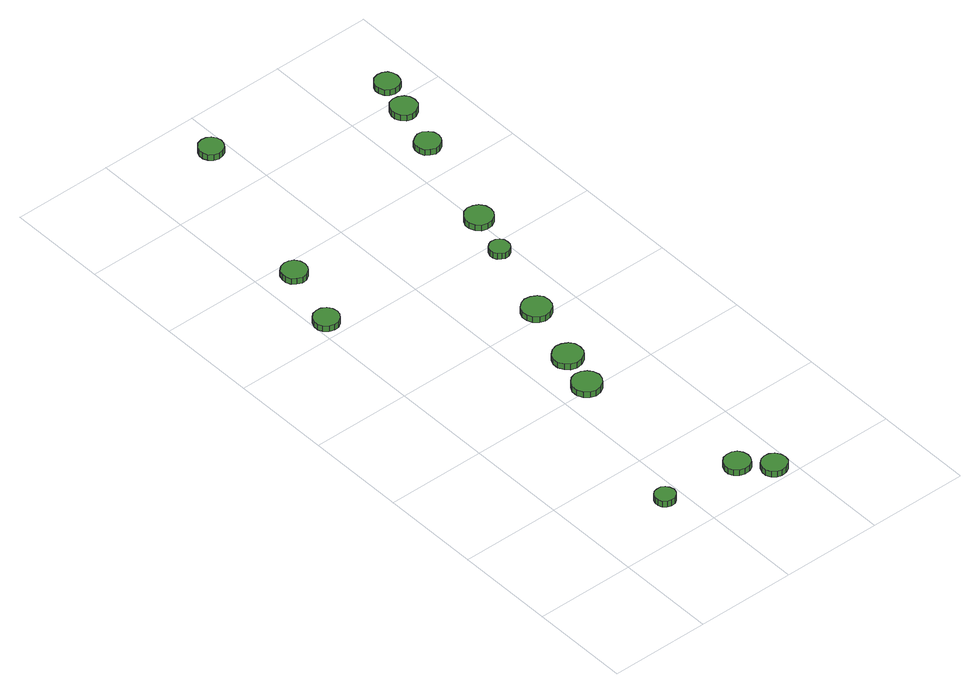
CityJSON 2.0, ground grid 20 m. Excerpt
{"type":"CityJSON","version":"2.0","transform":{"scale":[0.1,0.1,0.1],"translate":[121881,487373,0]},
"CityObjects":{
"tree1":{"type":"SolitaryVegetationObject","attributes":{"function":"something"},"geometry":[{"type":"MultiSurface","lod":"1","boundaries":[[[0,1,2,3,4,5,6,7,8,9,10,11,12,13,14]],[[15,16,17,18,19,20,21,22,23,24,25,26,27,28,29]],[[0,29,28,1]],[[1,28,27,2]],[[2,27,26,3]],[[3,26,25,4]],[[4,25,24,5]],[[5,24,23,6]],[[6,23,22,7]],[[7,22,21,8]],[[8,21,20,9]],[[9,20,19,10]],[[10,19,18,11]],[[11,18,17,12]],[[12,17,16,13]],[[13,16,15,14]],[[14,15,29,0]]]}]},
"tree2":{"type":"SolitaryVegetationObject","attributes":{"function":"something"},"geometry":[{"type":"MultiSurface","lod":"1","boundaries":[[[30,31,32,33,34,35,36,37,38,39,40,41,42,43,44]],[[45,46,47,48,49,50,51,52,53,54,55,56,57,58,59]],[[30,59,58,31]],[[31,58,57,32]],[[32,57,56,33]],[[33,56,55,34]],[[34,55,54,35]],[[35,54,53,36]],[[36,53,52,37]],[[37,52,51,38]],[[38,51,50,39]],[[39,50,49,40]],[[40,49,48,41]],[[41,48,47,42]],[[42,47,46,43]],[[43,46,45,44]],[[44,45,59,30]]]}]},
"tree3":{"type":"SolitaryVegetationObject","attributes":{"function":"something"},"geometry":[{"type":"MultiSurface","lod":"1","boundaries":[[[60,61,62,63,64,65,66,67,68,69,70,71,72,73,74]],[[75,76,77,78,79,80,81,82,83,84,85,86,87,88,89]],[[60,89,88,61]],[[61,88,87,62]],[[62,87,86,63]],[[63,86,85,64]],[[64,85,84,65]],[[65,84,83,66]],[[66,83,82,67]],[[67,82,81,68]],[[68,81,80,69]],[[69,80,79,70]],[[70,79,78,71]],[[71,78,77,72]],[[72,77,76,73]],[[73,76,75,74]],[[74,75,89,60]]]}]},
"tree4":{"type":"SolitaryVegetationObject","attributes":{"function":"something"},"geometry":[{"type":"MultiSurface","lod":"1","boundaries":[[[90,91,92,93,94,95,96,97,98,99,100,101,102,103,104]],[[105,106,107,108,109,110,111,112,113,114,115,116,117,118,119]],[[90,119,118,91]],[[91,118,117,92]],[[92,117,116,93]],[[93,116,115,94]],[[94,115,114,95]],[[95,114,113,96]],[[96,113,112,97]],[[97,112,111,98]],[[98,111,110,99]],[[99,110,109,100]],[[100,109,108,101]],[[101,108,107,102]],[[102,107,106,103]],[[103,106,105,104]],[[104,105,119,90]]]}]},
"tree5":{"type":"SolitaryVegetationObject","attributes":{"function":"something"},"geometry":[{"type":"MultiSurface","lod":"1","boundaries":[[[120,121,122,123,124,125,126,127,128,129,130,131,132,133,134]],[[135,136,137,138,139,140,141,142,143,144,145,146,147,148,149]],[[120,149,148,121]],[[121,148,147,122]],[[122,147,146,123]],[[123,146,145,124]],[[124,145,144,125]],[[125,144,143,126]],[[126,143,142,127]],[[127,142,141,128]],[[128,141,140,129]],[[129,140,139,130]],[[130,139,138,131]],[[131,138,137,132]],[[132,137,136,133]],[[133,136,135,134]],[[134,135,149,120]]]}]},
"tree6":{"type":"SolitaryVegetationObject","attributes":{"function":"something"},"geometry":[{"type":"MultiSurface","lod":"1","boundaries":[[[150,151,152,153,154,155,156,157,158,159,160,161,162,163,164]],[[165,166,167,168,169,170,171,172,173,174,175,176,177,178,179]],[[150,179,178,151]],[[151,178,177,152]],[[152,177,176,153]],[[153,176,175,154]],[[154,175,174,155]],[[155,174,173,156]],[[156,173,172,157]],[[157,172,171,158]],[[158,171,170,159]],[[159,170,169,160]],[[160,169,168,161]],[[161,168,167,162]],[[162,167,166,163]],[[163,166,165,164]],[[164,165,179,150]]]}]},
"tree7":{"type":"SolitaryVegetationObject","attributes":{"function":"something"},"geometry":[{"type":"MultiSurface","lod":"1","boundaries":[[[180,181,182,183,184,185,186,187,188,189,190,191,192,193,194]],[[195,196,197,198,199,200,201,202,203,204,205,206,207,208,209]],[[180,209,208,181]],[[181,208,207,182]],[[182,207,206,183]],[[183,206,205,184]],[[184,205,204,185]],[[185,204,203,186]],[[186,203,202,187]],[[187,202,201,188]],[[188,201,200,189]],[[189,200,199,190]],[[190,199,198,191]],[[191,198,197,192]],[[192,197,196,193]],[[193,196,195,194]],[[194,195,209,180]]]}]},
"tree8":{"type":"SolitaryVegetationObject","attributes":{"function":"something"},"geometry":[{"type":"MultiSurface","lod":"1","boundaries":[[[210,211,212,213,214,215,216,217,218,219,220,221,222,223,224]],[[225,226,227,228,229,230,231,232,233,234,235,236,237,238,239]],[[210,239,238,211]],[[211,238,237,212]],[[212,237,236,213]],[[213,236,235,214]],[[214,235,234,215]],[[215,234,233,216]],[[216,233,232,217]],[[217,232,231,218]],[[218,231,230,219]],[[219,230,229,220]],[[220,229,228,221]],[[221,228,227,222]],[[222,227,226,223]],[[223,226,225,224]],[[224,225,239,210]]]}]},
"tree9":{"type":"SolitaryVegetationObject","attributes":{"function":"something"},"geometry":[{"type":"MultiSurface","lod":"1","boundaries":[[[240,241,242,243,244,245,246,247,248,249,250,251,252,253,254]],[[255,256,257,258,259,260,261,262,263,264,265,266,267,268,269]],[[240,269,268,241]],[[241,268,267,242]],[[242,267,266,243]],[[243,266,265,244]],[[244,265,264,245]],[[245,264,263,246]],[[246,263,262,247]],[[247,262,261,248]],[[248,261,260,249]],[[249,260,259,250]],[[250,259,258,251]],[[251,258,257,252]],[[252,257,256,253]],[[253,256,255,254]],[[254,255,269,240]]]}]},
"tree10":{"type":"SolitaryVegetationObject","attributes":{"function":"something"},"geometry":[{"type":"MultiSurface","lod":"1","boundaries":[[[270,271,272,273,274,275,276,277,278,279,280,281,282,283,284]],[[285,286,287,288,289,290,291,292,293,294,295,296,297,298,299]],[[270,299,298,271]],[[271,298,297,272]],[[272,297,296,273]],[[273,296,295,274]],[[274,295,294,275]],[[275,294,293,276]],[[276,293,292,277]],[[277,292,291,278]],[[278,291,290,279]],[[279,290,289,280]],[[280,289,288,281]],[[281,288,287,282]],[[282,287,286,283]],[[283,286,285,284]],[[284,285,299,270]]]}]},
"tree11":{"type":"SolitaryVegetationObject","attributes":{"function":"something"},"geometry":[{"type":"MultiSurface","lod":"1","boundaries":[[[300,301,302,303,304,305,306,307,308,309,310,311,312,313,314]],[[315,316,317,318,319,320,321,322,323,324,325,326,327,328,329]],[[300,329,328,301]],[[301,328,327,302]],[[302,327,326,303]],[[303,326,325,304]],[[304,325,324,305]],[[305,324,323,306]],[[306,323,322,307]],[[307,322,321,308]],[[308,321,320,309]],[[309,320,319,310]],[[310,319,318,311]],[[311,318,317,312]],[[312,317,316,313]],[[313,316,315,314]],[[314,315,329,300]]]}]},
"tree12":{"type":"SolitaryVegetationObject","attributes":{"function":"something"},"geometry":[{"type":"MultiSurface","lod":"1","boundaries":[[[330,331,332,333,334,335,336,337,338,339,340,341,342,343,344]],[[345,346,347,348,349,350,351,352,353,354,355,356,357,358,359]],[[330,359,358,331]],[[331,358,357,332]],[[332,357,356,333]],[[333,356,355,334]],[[334,355,354,335]],[[335,354,353,336]],[[336,353,352,337]],[[337,352,351,338]],[[338,351,350,339]],[[339,350,349,340]],[[340,349,348,341]],[[341,348,347,342]],[[342,347,346,343]],[[343,346,345,344]],[[344,345,359,330]]]}]},
"tree13":{"type":"SolitaryVegetationObject","attributes":{"function":"something"},"geometry":[{"type":"MultiSurface","lod":"1","boundaries":[[[360,361,362,363,364,365,366,367,368,369,370,371,372,373,374]],[[375,376,377,378,379,380,381,382,383,384,385,386,387,388,389]],[[360,389,388,361]],[[361,388,387,362]],[[362,387,386,363]],[[363,386,385,364]],[[364,385,384,365]],[[365,384,383,366]],[[366,383,382,367]],[[367,382,381,368]],[[368,381,380,369]],[[369,380,379,370]],[[370,379,378,371]],[[371,378,377,372]],[[372,377,376,373]],[[373,376,375,374]],[[374,375,389,360]]]}]},
"tree14":{"type":"SolitaryVegetationObject","attributes":{"function":"something"},"geometry":[{"type":"MultiSurface","lod":"1","boundaries":[[[390,391,392,393,394,395,396,397,398,399,400,401,402,403,404]],[[405,406,407,408,409,410,411,412,413,414,415,416,417,418,419]],[[390,419,418,391]],[[391,418,417,392]],[[392,417,416,393]],[[393,416,415,394]],[[394,415,414,395]],[[395,414,413,396]],[[396,413,412,397]],[[397,412,411,398]],[[398,411,410,399]],[[399,410,409,400]],[[400,409,408,401]],[[401,408,407,402]],[[402,407,406,403]],[[403,406,405,404]],[[404,405,419,390]]]}]}
},
"vertices":[
[183,87,22],[181,96,22],[176,102,22],[169,107,22],[160,107,22],[152,105,22],[146,99,22],[143,92,22],[143,83,22],[146,76,22],[152,70,22],[160,68,22],[169,68,22],[176,73,22],[181,79,22],[181,79,9],[176,73,9],[169,68,9],[160,68,9],[152,70,9],[146,76,9],[143,83,9],[143,92,9],[146,99,9],[152,105,9],[160,107,9],[169,107,9],[176,102,9],[181,96,9],[183,87,9],
[50,837,16],[48,847,16],[42,856,16],[33,861,16],[23,862,16],[13,859,16],[5,852,16],[1,842,16],[1,832,16],[5,823,16],[13,816,16],[23,812,16],[33,813,16],[42,819,16],[48,827,16],[48,827,3],[42,819,3],[33,813,3],[23,812,3],[13,816,3],[5,823,3],[1,832,3],[1,842,3],[5,852,3],[13,859,3],[23,862,3],[33,861,3],[42,856,3],[48,847,3],[50,837,3],
[342,72,21],[340,82,21],[334,91,21],[325,96,21],[314,97,21],[304,94,21],[296,87,21],[292,77,21],[292,67,21],[296,57,21],[304,50,21],[314,47,21],[325,48,21],[334,53,21],[340,62,21],[340,62,8],[334,53,8],[325,48,8],[314,47,8],[304,50,8],[296,57,8],[292,67,8],[292,77,8],[296,87,8],[304,94,8],[314,97,8],[325,96,8],[334,91,8],[340,82,8],[342,72,8],
[88,967,18],[86,977,18],[80,986,18],[71,991,18],[61,992,18],[51,989,18],[43,982,18],[39,972,18],[39,962,18],[43,952,18],[51,946,18],[61,942,18],[71,943,18],[80,949,18],[86,957,18],[86,957,5],[80,949,5],[71,943,5],[61,942,5],[51,946,5],[43,952,5],[39,962,5],[39,972,5],[43,982,5],[51,989,5],[61,992,5],[71,991,5],[80,986,5],[86,977,5],[88,967,5],
[391,29,17],[389,39,17],[383,48,17],[374,53,17],[364,54,17],[354,51,17],[346,44,17],[342,34,17],[342,24,17],[346,15,17],[354,8,17],[364,5,17],[374,6,17],[383,11,17],[389,19,17],[389,19,4],[383,11,4],[374,6,4],[364,5,4],[354,8,4],[346,15,4],[342,24,4],[342,34,4],[346,44,4],[354,51,4],[364,54,4],[374,53,4],[383,48,4],[389,39,4],[391,29,4],
[284,404,21],[281,416,21],[274,425,21],[264,431,21],[252,433,21],[241,429,21],[232,421,21],[227,410,21],[227,398,21],[232,387,21],[241,379,21],[252,375,21],[264,377,21],[274,383,21],[281,392,21],[281,392,8],[274,383,8],[264,377,8],[252,375,8],[241,379,8],[232,387,8],[227,398,8],[227,410,8],[232,421,8],[241,429,8],[252,433,8],[264,431,8],[274,425,8],[281,416,8],[284,404,8],
[309,484,18],[307,496,18],[300,505,18],[289,511,18],[277,513,18],[266,509,18],[257,501,18],[252,490,18],[252,478,18],[257,467,18],[266,459,18],[277,455,18],[289,457,18],[300,463,18],[307,472,18],[307,472,5],[300,463,5],[289,457,5],[277,455,5],[266,459,5],[257,467,5],[252,478,5],[252,490,5],[257,501,5],[266,509,5],[277,513,5],[289,511,5],[300,505,5],[307,496,5],[309,484,5],
[350,615,17],[348,627,17],[341,636,17],[330,642,17],[318,644,17],[307,640,17],[298,632,17],[293,621,17],[293,609,17],[298,598,17],[307,590,17],[318,586,17],[330,588,17],[341,594,17],[348,603,17],[348,603,4],[341,594,4],[330,588,4],[318,586,4],[307,590,4],[298,598,4],[293,609,4],[293,621,4],[298,632,4],[307,640,4],[318,644,4],[330,642,4],[341,636,4],[348,627,4],[350,615,4],
[191,1310,18],[189,1320,18],[183,1328,18],[175,1333,18],[165,1334,18],[155,1331,18],[148,1324,18],[144,1315,18],[144,1305,18],[148,1296,18],[155,1289,18],[165,1286,18],[175,1287,18],[183,1292,18],[189,1301,18],[189,1301,5],[183,1292,5],[175,1287,5],[165,1286,5],[155,1289,5],[148,1296,5],[144,1305,5],[144,1315,5],[148,1324,5],[155,1331,5],[165,1334,5],[175,1333,5],[183,1328,5],[189,1320,5],[191,1310,5],
[395,777,18],[394,785,18],[389,792,18],[382,796,18],[373,797,18],[366,794,18],[360,789,18],[356,781,18],[356,773,18],[360,765,18],[366,760,18],[373,757,18],[382,758,18],[389,762,18],[394,769,18],[394,769,5],[389,762,5],[382,758,5],[373,757,5],[366,760,5],[360,765,5],[356,773,5],[356,781,5],[360,789,5],[366,794,5],[373,797,5],[382,796,5],[389,792,5],[394,785,5],[395,777,5],
[427,860,22],[425,871,22],[418,881,22],[408,886,22],[397,888,22],[386,884,22],[378,876,22],[373,866,22],[373,855,22],[378,844,22],[386,836,22],[397,833,22],[408,834,22],[418,840,22],[425,849,22],[425,849,9],[418,840,9],[408,834,9],[397,833,9],[386,836,9],[378,844,9],[373,855,9],[373,866,9],[378,876,9],[386,884,9],[397,888,9],[408,886,9],[418,881,9],[425,871,9],[427,860,9],
[486,1068,22],[484,1078,22],[478,1086,22],[469,1092,22],[459,1093,22],[449,1089,22],[441,1083,22],[437,1073,22],[437,1063,22],[441,1053,22],[449,1047,22],[459,1043,22],[469,1044,22],[478,1050,22],[484,1058,22],[484,1058,9],[478,1050,9],[469,1044,9],[459,1043,9],[449,1047,9],[441,1053,9],[437,1063,9],[437,1073,9],[441,1083,9],[449,1089,9],[459,1093,9],[469,1092,9],[478,1086,9],[484,1078,9],[486,1068,9],
[519,1169,18],[517,1180,18],[511,1188,18],[501,1194,18],[490,1195,18],[480,1192,18],[472,1184,18],[468,1174,18],[468,1164,18],[472,1154,18],[480,1146,18],[490,1143,18],[501,1144,18],[511,1150,18],[517,1158,18],[517,1158,5],[511,1150,5],[501,1144,5],[490,1143,5],[480,1146,5],[472,1154,5],[468,1164,5],[468,1174,5],[472,1184,5],[480,1192,5],[490,1195,5],[501,1194,5],[511,1188,5],[517,1180,5],[519,1169,5],
[539,1239,16],[537,1249,16],[532,1257,16],[523,1262,16],[513,1263,16],[503,1260,16],[496,1253,16],[492,1244,16],[492,1234,16],[496,1225,16],[503,1218,16],[513,1215,16],[523,1216,16],[532,1221,16],[537,1229,16],[537,1229,3],[532,1221,3],[523,1216,3],[513,1215,3],[503,1218,3],[496,1225,3],[492,1234,3],[492,1244,3],[496,1253,3],[503,1260,3],[513,1263,3],[523,1262,3],[532,1257,3],[537,1249,3],[539,1239,3]
]}
